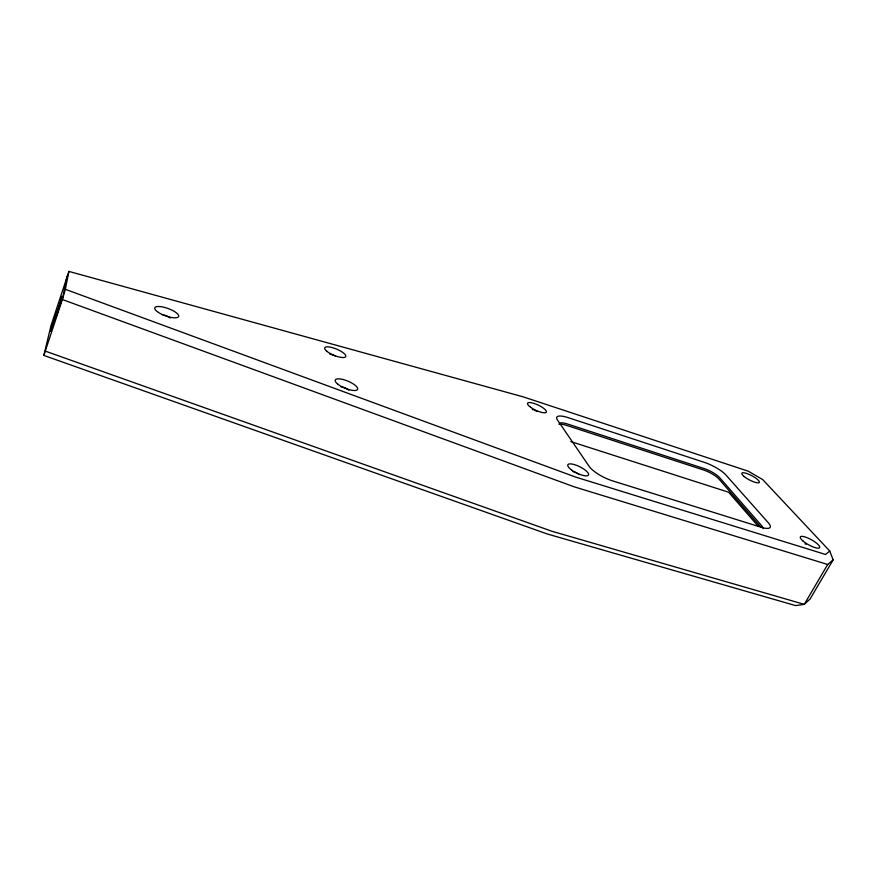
<?xml version="1.0" encoding="UTF-8"?>
<svg xmlns="http://www.w3.org/2000/svg" width="877" height="877" viewBox="0 0 877 877"><rect width="100%" height="100%" fill="white"/><g stroke="black" fill="none" stroke-linecap="round" stroke-linejoin="round"><path stroke-width="1.32" d="M43.85 355.426L62.366 299.517L65.347 289.3L68.91 271.41L523.416 396.919L748.278 471.201L762.782 479.664L829.752 551.041L833.15 559.844L810.019 599.101L804.253 604.352L795.592 605.59L547.325 533.994L43.85 355.426L51.019 325.575L68.91 271.41M67.069 276.112L62.366 299.517L574.161 486.812L827.702 564.492L833.15 559.844M56.862 315.051L58.847 307.388A17.123 0.603 -72.7 0 0 60.612 298.761L61.368 297.336M59.187 307.125L50.921 331.265A19.25 0.68 -72.7 0 1 52.203 325.192L53.135 321.903M52.203 325.192L61.478 299.353M59.537 306.139L60.897 302.576M827.702 564.492L804.253 604.352L552.017 531.287L45.56 351.206M829.752 551.041L825.542 554.472L575.619 477.077L65.347 289.3M570.861 441.602L728.644 492.227L758.199 526.255M760.973 527.263L719.019 479.116A13.012 3.376 27.5 0 0 703.606 469.995L566.739 425.422A13.429 3.749 25.8 0 0 559.723 424.391M559.12 424.457A13.429 3.738 25.8 0 1 567.441 423.986L704.33 468.636A13.012 3.355 27.5 0 1 719.754 477.757L761.773 525.827A14.12 3.848 28.4 0 1 763.209 528.71M805.02 543.784A5.69 1.502 29 0 1 806.226 544.233M572.824 471.596A5.953 1.82 26.3 0 1 579.357 474.61M161.763 314.591A6.545 2.028 19.8 0 1 170.215 318.066M340.769 386.746A6.238 1.995 22.6 0 1 348.893 390.09M329.938 354.264A5.876 1.765 22.4 0 1 335.354 356.018M532.317 409.515A5.35 1.491 25.3 0 1 533.468 409.833M534.729 410.304A5.35 1.491 25.3 0 1 537.173 411.543M761.115 527.241L612.683 480.903A20.028 5.887 26.6 0 1 589.245 466.476L557.454 419.984A18.494 5.076 25.8 0 1 568.099 417.627L704.669 462.475A17.924 4.56 27.4 0 1 725.871 474.961L768.351 522.824A19.447 5.229 28.3 0 1 761.115 527.241M571.376 469.809A11.544 3.497 26.3 0 0 588.467 475.082A11.544 3.497 26.3 0 0 574.687 464.7A11.544 3.497 26.3 0 0 571.376 469.809M337.645 384.005A12.103 3.826 22.6 0 0 356.939 390.046A12.103 3.826 22.6 0 0 344.727 379.982A12.103 3.826 22.6 0 0 337.645 384.005M530.563 407.224A10.381 2.85 25.3 0 0 546.196 412.311A10.381 2.85 25.3 0 0 534.115 403.453A10.381 2.85 25.3 0 0 530.563 407.224M744.069 476.463A9.877 2.423 27.7 0 0 758.967 482.69A9.877 2.423 27.7 0 0 748.64 474.205A9.877 2.423 27.7 0 0 744.069 476.463M326.88 351.326A11.412 3.387 22.5 0 0 345.099 357.191A11.412 3.387 22.5 0 0 333.709 348.026A11.412 3.387 22.5 0 0 326.88 351.326M158.397 312.409A12.695 3.881 19.9 0 0 178.393 316.915A12.695 3.881 19.9 0 0 163.44 307.136A12.695 3.881 19.9 0 0 158.397 312.409M803.157 541.131A11.039 2.883 29 0 0 819.447 547.862A11.039 2.883 29 0 0 807.41 537.809A11.039 2.883 29 0 0 803.157 541.131"/></g></svg>
